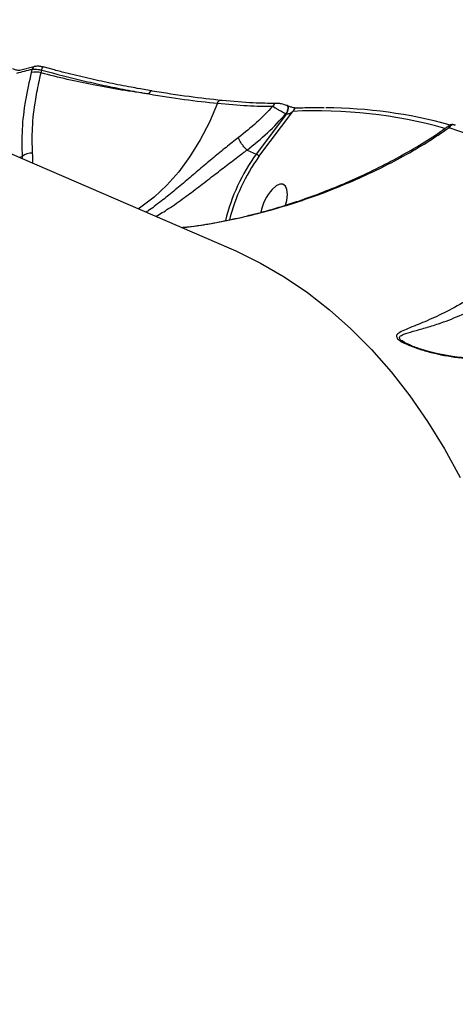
# Model space of a CAD drawing. Header units: millimetres. Extents: x -6901 to 7060, y -7557 to 6158.
# Drawn here: x 3627.3 to 3708.1, y -3281.1 to -3098.9 of the extents above; entities that cross this region are included whole.
import ezdxf

# ---------------------------------------------------------------- set-up
doc = ezdxf.new("R2010")
doc.units = ezdxf.units.MM
for name, color, linetype in [('DIKOM_ОБЪЕКТ', 7, 'Continuous'), ('DIKOM_РАЗМЕР_ЗОНА', 7, 'Continuous'), ('DIKOM_РАЗМЕР_ОБЪЕКТА', 7, 'Continuous')]:
    doc.layers.add(name, color=color, linetype=linetype)
doc.styles.add('style1', font='arial.ttf', dxfattribs={"width": 0.8})
doc.dimstyles.new('1-50', dxfattribs={"dimtxt": 300, "dimasz": 200, "dimexe": 100, "dimexo": 0, "dimgap": 100, "dimtad": 1, "dimtxsty": 'style1', "dimcen": 200, "dimclrd": 7, "dimclre": 7, "dimclrt": 7, "dimadec": 1, "dimazin": 2, "dimtfac": 1, "dimtmove": 0, "dimatfit": 2, "dimfxl": 0, "dimlwd": 25, "dimlwe": 18, "dimarcsym": 0})

# ---------------------------------------------------------------- blocks, each defined once
blk = doc.blocks.new('*D1')
at = {"layer": 'Defpoints', "color": 0, "transparency": 16777216}
for p in [(-4076.66, -462.32), (4983.51, -3127.59), (4983.51, -6854.07)]:
    blk.add_point(p, dxfattribs=at)
at = {"layer": 'DIKOM_РАЗМЕР_ОБЪЕКТА', "color": 7, "lineweight": 18, "transparency": 16777216}
for p, q in [((-4076.66, -462.32), (-4076.66, -6954.07)), ((4983.51, -3127.59), (4983.51, -6954.07))]:
    blk.add_line(p, q, dxfattribs=at)
at = {"layer": 'DIKOM_РАЗМЕР_ОБЪЕКТА', "color": 7, "lineweight": 25, "transparency": 16777216}
blk.add_line((-3876.66, -6854.07), (4783.51, -6854.07), dxfattribs=at)
at = {"layer": 'DIKOM_РАЗМЕР_ОБЪЕКТА', "color": 7, "transparency": 16777216}
for points in [[(-3876.66, -6820.74), (-3876.66, -6887.4), (-4076.66, -6854.07)], [(4783.51, -6820.74), (4783.51, -6887.4), (4983.51, -6854.07)]]:
    blk.add_solid(points, dxfattribs=at)
at = {"layer": 'DIKOM_РАЗМЕР_ОБЪЕКТА', "color": 7, "transparency": 16777216, "insert": (453.43, -6600.9), "char_height": 300, "attachment_point": 5, "style": 'style1'}
blk.add_mtext('9050', dxfattribs=at)
blk = doc.blocks.new('*D2')
at = {"layer": 'Defpoints', "color": 0, "transparency": 16777216}
for p in [(-1102.73, 4151.17), (-5819.23, -4492.42), (4721.24, -4492.42)]:
    blk.add_point(p, dxfattribs=at)
at = {"layer": 'DIKOM_РАЗМЕР_ОБЪЕКТА', "color": 7, "lineweight": 18, "transparency": 16777216}
for p, q in [((-1102.73, 4151.17), (-5919.23, 4151.17)), ((4721.24, -4492.42), (-5919.23, -4492.42))]:
    blk.add_line(p, q, dxfattribs=at)
at = {"layer": 'DIKOM_РАЗМЕР_ОБЪЕКТА', "color": 7, "lineweight": 25, "transparency": 16777216}
blk.add_line((-5819.23, 3951.17), (-5819.23, -4292.42), dxfattribs=at)
at = {"layer": 'DIKOM_РАЗМЕР_ОБЪЕКТА', "color": 7, "transparency": 16777216}
for points in [[(-5852.56, 3951.17), (-5785.89, 3951.17), (-5819.23, 4151.17)], [(-5852.56, -4292.42), (-5785.89, -4292.42), (-5819.23, -4492.42)]]:
    blk.add_solid(points, dxfattribs=at)
at = {"layer": 'DIKOM_РАЗМЕР_ОБЪЕКТА', "color": 7, "transparency": 16777216, "insert": (-6072.4, -170.63), "char_height": 300, "attachment_point": 5, "rotation": 90, "style": 'style1'}
blk.add_mtext('8650', dxfattribs=at)
blk = doc.blocks.new('*D3')
at = {"layer": 'Defpoints', "color": 0, "transparency": 16777216}
for p in [(-1553.27, 6158.28), (-6450.85, -6312.94), (5659.92, -6312.94)]:
    blk.add_point(p, dxfattribs=at)
at = {"layer": 'DIKOM_РАЗМЕР_ЗОНА', "color": 7, "lineweight": 18, "transparency": 16777216}
for p, q in [((-1553.27, 6158.28), (-6550.85, 6158.28)), ((5659.92, -6312.94), (-6550.85, -6312.94))]:
    blk.add_line(p, q, dxfattribs=at)
at = {"layer": 'DIKOM_РАЗМЕР_ЗОНА', "color": 7, "lineweight": 25, "transparency": 16777216}
blk.add_line((-6450.85, 5958.28), (-6450.85, -6112.94), dxfattribs=at)
at = {"layer": 'DIKOM_РАЗМЕР_ЗОНА', "color": 7, "transparency": 16777216}
for points in [[(-6484.18, 5958.28), (-6417.52, 5958.28), (-6450.85, 6158.28)], [(-6484.18, -6112.94), (-6417.52, -6112.94), (-6450.85, -6312.94)]]:
    blk.add_solid(points, dxfattribs=at)
at = {"layer": 'DIKOM_РАЗМЕР_ЗОНА', "color": 7, "transparency": 16777216, "insert": (-6704.02, -77.33), "char_height": 300, "attachment_point": 5, "rotation": 90, "style": 'style1'}
blk.add_mtext('12500', dxfattribs=at)
blk = doc.blocks.new('*D4')
at = {"layer": 'Defpoints', "color": 0, "transparency": 16777216}
for p in [(-5588.2, -1083.32), (7059.54, -2218.88), (7059.54, -7457.08)]:
    blk.add_point(p, dxfattribs=at)
at = {"layer": 'DIKOM_РАЗМЕР_ЗОНА', "color": 7, "lineweight": 18, "transparency": 16777216}
for p, q in [((-5588.2, -1083.32), (-5588.2, -7557.08)), ((7059.54, -2218.88), (7059.54, -7557.08))]:
    blk.add_line(p, q, dxfattribs=at)
at = {"layer": 'DIKOM_РАЗМЕР_ЗОНА', "color": 7, "lineweight": 25, "transparency": 16777216}
blk.add_line((-5388.2, -7457.08), (6859.54, -7457.08), dxfattribs=at)
at = {"layer": 'DIKOM_РАЗМЕР_ЗОНА', "color": 7, "transparency": 16777216}
for points in [[(-5388.2, -7423.74), (-5388.2, -7490.41), (-5588.2, -7457.08)], [(6859.54, -7423.74), (6859.54, -7490.41), (7059.54, -7457.08)]]:
    blk.add_solid(points, dxfattribs=at)
at = {"layer": 'DIKOM_РАЗМЕР_ЗОНА', "color": 7, "transparency": 16777216, "insert": (735.67, -7203.9), "char_height": 300, "attachment_point": 5, "style": 'style1'}
blk.add_mtext('12650', dxfattribs=at)

msp = doc.modelspace()

# ---------------------------------------------------------------- linework, layer by layer
at = {"layer": 'DIKOM_ОБЪЕКТ', "color": 7, "linetype": 'Continuous', "lineweight": 15}
for p, q in [((3397.663, -3025.032), (3666.522, -3141.469)), ((3627.306, -3108.285), (3630.176, -3107.556)), ((3631.592, -3107.608), (3633.47, -3108.116)), ((3629.587, -3108.17), (3629.452, -3108.719)), ((3631.281, -3108.807), (3631.405, -3108.301)), ((3649.342, -3111.649), (3651.75, -3112.073)), ((3674.499, -3114.433), (3674.967, -3114.426)), ((3676.951, -3114.858), (3676.857, -3114.842)), ((3676.951, -3114.858), (3677.023, -3114.889)), ((3676.787, -3116.399), (3671.201, -3123.862)), ((3671.697, -3124.334), (3677.977, -3115.943)), ((3676.715, -3116.367), (3676.787, -3116.399)), ((3669.483, -3123.117), (3669.49, -3123.121)), ((3669.49, -3123.121), (3671.201, -3123.862)), ((3627.758, -3124.341), (3627.312, -3124.488)), ((3627.758, -3124.341), (3627.777, -3124.689))]:
    msp.add_line(p, q, dxfattribs=at)
at = {"layer": 'DIKOM_ОБЪЕКТ', "color": 7, "linetype": 'Continuous', "lineweight": 15, "flags": 128}
for points in [[(3631.579, -3107.656), (3631.579, -3107.655), (3631.58, -3107.65)], [(3663.996, -3114.446), (3662.503, -3117.949), (3660.801, -3121.253), (3658.907, -3124.326), (3656.839, -3127.137), (3654.618, -3129.657), (3652.265, -3131.864), (3649.804, -3133.734), (3649.352, -3134.033)], [(3663.996, -3114.446), (3664.066, -3114.284), (3664.154, -3114.142), (3664.256, -3114.026), (3664.369, -3113.939), (3664.489, -3113.885), (3664.612, -3113.865), (3664.732, -3113.881), (3664.847, -3113.931)], [(3674.967, -3114.426), (3675.024, -3114.424), (3675.026, -3114.424)], [(3676.715, -3116.367), (3676.861, -3116.14), (3676.982, -3115.883), (3677.068, -3115.618), (3677.112, -3115.365), (3677.112, -3115.146), (3677.066, -3114.977), (3676.979, -3114.873), (3676.951, -3114.858)], [(3676.787, -3116.399), (3676.933, -3116.171), (3677.054, -3115.915), (3677.14, -3115.649), (3677.185, -3115.396), (3677.184, -3115.177), (3677.138, -3115.008), (3677.051, -3114.904), (3677.024, -3114.89)], [(3676.623, -3133.337), (3676.842, -3132.462), (3676.966, -3131.371), (3676.884, -3130.461), (3676.603, -3129.807), (3676.146, -3129.462), (3675.549, -3129.454), (3674.862, -3129.783), (3674.139, -3130.422)], [(3666.522, -3141.469), (3667.388, -3141.85), (3671.964, -3144.098), (3676.394, -3146.669), (3680.674, -3149.561), (3684.799, -3152.772), (3688.766, -3156.299), (3692.571, -3160.138), (3696.211, -3164.285), (3699.681, -3168.738), (3702.98, -3173.492), (3706.104, -3178.541), (3709.049, -3183.883)]]:
    msp.add_lwpolyline(points, dxfattribs=at)
at = {"layer": 'DIKOM_ОБЪЕКТ', "color": 7, "linetype": 'Continuous', "lineweight": 15}
for centre, radius, start, end in [((3630.393, -3108.353), 0.826, 105.15941, 167.20016), ((3568.449, -3090.988), 65.293, 344.62402, 345.21014), ((3661.959, -3241.511), 137.215, 103.64595, 104.87384), ((3630.192, -3112.396), 3.751, 73.12085, 101.36973), ((3652.098, -3112.829), 0.796, 116.21418, 171.94175), ((3651.764, -3112.285), 0.17, 41.06579, 95.88215), ((3675.077, -3115.28), 0.86, 97.31608, 160.88626), ((3678.83, -3116.185), 0.887, 94.43402, 164.14006), ((3682.245, -3205.381), 89.54, 74.50169, 92.73226), ((3683.622, -3203.882), 88.597, 74.69207, 89.67049), ((3707.806, -3119.349), 0.924, 69.31621, 156.76922), ((3681.755, -3196.561), 81.568, 50.69677, 72.00285), ((3629.455, -3126.2), 2.517, 84.43927, 132.38628), ((3700.236, -3144.818), 35.807, 144.17974, 166.09511), ((3699.893, -3144.671), 34.764, 144.19803, 165.69084), ((3681.235, -3136.59), 9.403, 139.00382, 168.22157)]:
    msp.add_arc(centre, radius, start, end, dxfattribs=at)
for points, knots in [([(3630.178, -3107.557), (3630.296, -3107.537), (3630.609, -3107.483), (3631.137, -3107.534), (3631.559, -3107.649), (3631.757, -3107.702)], [0, 0, 0, 0, 0.2431286, 0.6445546, 1, 1, 1, 1]), ([(3625.961, -3108.003), (3625.973, -3108.009), (3626.057, -3108.048), (3626.285, -3108.128), (3626.618, -3108.219), (3626.94, -3108.274), (3627.166, -3108.292), (3627.294, -3108.287), (3627.308, -3108.284), (3627.315, -3108.283)], [0, 0, 0, 0, 0.030129, 0.2066594, 0.4052641, 0.6112538, 0.7728022, 0.8981361, 1, 1, 1, 1]), ([(3629.452, -3108.719), (3629.07, -3110.449), (3628.261, -3114.103), (3627.649, -3119.431), (3627.721, -3122.688), (3627.758, -3124.341)], [0, 0, 0, 0, 0.3069759, 0.6484726, 1, 1, 1, 1]), ([(3629.587, -3108.17), (3629.619, -3108.162), (3629.771, -3108.123), (3630.14, -3108.099), (3630.746, -3108.15), (3631.185, -3108.251), (3631.405, -3108.301)], [0, 0, 0, 0, 0.0818733, 0.3880262, 0.6939629, 1, 1, 1, 1]), ([(3629.699, -3123.694), (3629.656, -3122.167), (3629.567, -3119.067), (3630.117, -3114.396), (3630.78, -3110.909), (3631.175, -3109.25), (3631.281, -3108.807)], [0, 0, 0, 0, 0.3414952, 0.6929956, 0.9180113, 1, 1, 1, 1]), ([(3651.311, -3112.718), (3649.629, -3112.489), (3646.244, -3112.03), (3641.147, -3111.098), (3636.135, -3110.035), (3632.904, -3109.218), (3631.281, -3108.807)], [0, 0, 0, 0, 0.2598465, 0.5228368, 0.7602236, 1, 1, 1, 1]), ([(3631.405, -3108.301), (3634.079, -3109.001), (3638.131, -3110.062), (3643.499, -3111.236), (3647.487, -3112.041), (3650.048, -3112.494), (3651.311, -3112.718)], [0, 0, 0, 0, 0.3951713, 0.5986687, 0.802169, 1, 1, 1, 1]), ([(3649.452, -3111.735), (3648.971, -3111.649), (3647.198, -3111.335), (3644.029, -3110.695), (3639.945, -3109.803), (3636.408, -3108.966), (3634.236, -3108.39), (3633.465, -3108.185)], [0, 0, 0, 0, 0.0939669, 0.3460479, 0.5981305, 0.8575426, 1, 1, 1, 1]), ([(3651.311, -3112.718), (3653.539, -3113.078), (3658.048, -3113.806), (3661.998, -3114.231), (3663.996, -3114.446)], [0, 0, 0, 0, 0.4941641, 1, 1, 1, 1]), ([(3664.847, -3113.931), (3662.856, -3113.718), (3658.826, -3113.287), (3654.222, -3112.547), (3651.893, -3112.173)], [0, 0, 0, 0, 0.494171, 1, 1, 1, 1]), ([(3663.996, -3114.446), (3665.911, -3114.614), (3669.79, -3114.954), (3672.76, -3114.983), (3674.264, -3114.998)], [0, 0, 0, 0, 0.4937377, 1, 1, 1, 1]), ([(3674.778, -3114.476), (3673.455, -3114.462), (3670.592, -3114.433), (3666.856, -3114.106), (3664.847, -3113.931)], [0, 0, 0, 0, 0.4624301, 1, 1, 1, 1]), ([(3674.264, -3114.998), (3673.291, -3116.019), (3671.335, -3118.072), (3669.046, -3119.89), (3667.895, -3120.804)], [0, 0, 0, 0, 0.497326, 1, 1, 1, 1]), ([(3674.264, -3114.998), (3674.389, -3115.082), (3674.638, -3115.249), (3675.232, -3115.597), (3675.889, -3115.955), (3676.401, -3116.216), (3676.654, -3116.338), (3676.715, -3116.367)], [0, 0, 0, 0, 0.2421033, 0.484493, 0.7176355, 0.9313837, 1, 1, 1, 1]), ([(3675.026, -3114.43), (3675.08, -3114.429), (3675.327, -3114.421), (3675.751, -3114.49), (3676.32, -3114.63), (3676.734, -3114.759), (3676.916, -3114.85), (3676.97, -3114.876)], [0, 0, 0, 0, 0.098627, 0.4488328, 0.6982409, 0.9113371, 1, 1, 1, 1]), ([(3677.024, -3114.89), (3677.029, -3114.892), (3677.093, -3114.922), (3677.279, -3114.992), (3677.567, -3115.087), (3677.913, -3115.182), (3678.294, -3115.26), (3678.589, -3115.301), (3678.755, -3115.301), (3678.76, -3115.301), (3678.76, -3115.301)], [0, 0, 0, 0, 0.0087869, 0.1183634, 0.2411858, 0.3896873, 0.5775684, 0.811707, 0.9941794, 1, 1, 1, 1]), ([(3669.49, -3123.121), (3670.792, -3122.075), (3673.413, -3119.971), (3675.61, -3117.574), (3676.715, -3116.367)], [0, 0, 0, 0, 0.4967518, 1, 1, 1, 1]), ([(3676.787, -3116.399), (3676.808, -3116.405), (3676.852, -3116.421), (3676.967, -3116.427), (3677.154, -3116.397), (3677.424, -3116.298), (3677.715, -3116.142), (3677.893, -3116.007), (3677.977, -3115.943)], [0, 0, 0, 0, 0.0437546, 0.0955211, 0.2159916, 0.4188323, 0.7241039, 1, 1, 1, 1]), ([(3678.762, -3115.301), (3679.728, -3115.264), (3681.428, -3115.199), (3683.093, -3115.238), (3683.811, -3115.256)], [0, 0, 0, 0, 0.5685579, 1, 1, 1, 1]), ([(3657.379, -3137.509), (3657.987, -3137.445), (3659.836, -3137.248), (3662.958, -3136.733), (3666.879, -3135.961), (3671.072, -3134.97), (3675.419, -3133.759), (3679.818, -3132.337), (3684.204, -3130.72), (3688.589, -3128.899), (3692.976, -3126.862), (3697.323, -3124.632), (3701.484, -3122.236), (3704.712, -3120.207), (3706.434, -3118.945), (3706.96, -3118.559)], [0, 0, 0, 0, 0.0300631, 0.0912998, 0.1585011, 0.2331414, 0.313906, 0.3965076, 0.4823711, 0.571682, 0.6646235, 0.7620864, 0.8608985, 0.9574827, 1, 1, 1, 1]), ([(3706.949, -3118.543), (3706.93, -3118.55), (3706.823, -3118.589), (3706.841, -3118.756), (3706.93, -3118.931), (3706.957, -3118.984)], [0, 0, 0, 0, 0.1320511, 0.7349972, 1, 1, 1, 1]), ([(3706.937, -3118.543), (3706.967, -3118.518), (3707.06, -3118.442), (3707.241, -3118.38), (3707.439, -3118.345), (3707.596, -3118.348), (3707.71, -3118.362), (3707.819, -3118.385), (3707.922, -3118.413), (3708.019, -3118.445), (3708.065, -3118.46)], [0, 0, 0, 0, 0.0716782, 0.2198845, 0.3463039, 0.4481289, 0.5334522, 0.6330738, 0.8240725, 1, 1, 1, 1]), ([(3657.294, -3137.472), (3657.639, -3137.445), (3659.767, -3137.278), (3663.51, -3136.649), (3668.499, -3135.662), (3674.941, -3134.027), (3681.869, -3131.802), (3688.633, -3129.103), (3693.922, -3126.668), (3698.529, -3124.272), (3702.915, -3121.726), (3705.609, -3119.898), (3706.957, -3118.984)], [0, 0, 0, 0, 0.0168037, 0.1036768, 0.1898173, 0.2759782, 0.4511578, 0.5834967, 0.6869951, 0.7904946, 0.8952471, 1, 1, 1, 1]), ([(3667.895, -3120.804), (3667.132, -3121.403), (3665.605, -3122.602), (3663.261, -3124.545), (3660.926, -3126.518), (3658.535, -3128.55), (3656.159, -3130.545), (3653.733, -3132.498), (3651.929, -3133.889), (3650.979, -3134.514), (3650.774, -3134.649)], [0, 0, 0, 0, 0.1222304, 0.2445206, 0.3721235, 0.4998016, 0.643701, 0.7876822, 0.9540459, 1, 1, 1, 1]), ([(3669.483, -3123.117), (3669.322, -3122.961), (3669.017, -3122.665), (3668.574, -3122.102), (3668.215, -3121.552), (3668.004, -3121.128), (3667.921, -3120.898), (3667.899, -3120.819), (3667.895, -3120.804)], [0, 0, 0, 0, 0.2350898, 0.4471956, 0.6592533, 0.8713605, 0.9763943, 1, 1, 1, 1]), ([(3629.695, -3125.52), (3629.705, -3125.451), (3629.786, -3124.898), (3629.739, -3124.256), (3629.699, -3123.694)], [0, 0, 0, 0, 0.1254018, 1, 1, 1, 1]), ([(3652.595, -3135.438), (3653.363, -3134.977), (3655.022, -3133.98), (3657.694, -3132.092), (3660.494, -3129.996), (3663.116, -3127.972), (3665.665, -3125.984), (3667.579, -3124.546), (3668.827, -3123.58), (3669.309, -3123.271), (3669.483, -3123.117), (3669.483, -3123.117)], [0, 0, 0, 0, 0.1613467, 0.3486054, 0.5042719, 0.6598039, 0.7919797, 0.924053, 0.9689933, 0.9999361, 1, 1, 1, 1]), ([(3671.697, -3124.334), (3671.695, -3124.327), (3671.688, -3124.305), (3671.661, -3124.246), (3671.596, -3124.151), (3671.481, -3124.036), (3671.343, -3123.932), (3671.249, -3123.886), (3671.201, -3123.862)], [0, 0, 0, 0, 0.0458904, 0.1414127, 0.3559802, 0.5707724, 0.7853956, 1, 1, 1, 1]), ([(3724.117, -3141.708), (3723.58, -3142.085), (3722.281, -3142.995), (3720.152, -3144.515), (3717.496, -3146.386), (3714.554, -3148.384), (3711.078, -3150.587), (3707.411, -3152.671), (3703.702, -3154.478), (3700.91, -3155.636), (3698.956, -3156.401), (3697.802, -3156.931), (3697.164, -3157.425), (3697.195, -3157.97), (3697.933, -3158.602), (3699.408, -3159.33), (3701.369, -3160.049), (3704.435, -3160.932), (3708.614, -3161.725), (3712.701, -3162.023), (3715.082, -3161.949), (3715.691, -3161.93)], [0, 0, 0, 0, 0.0311472, 0.0753856, 0.1207368, 0.1821168, 0.2453888, 0.3302602, 0.4176098, 0.5065798, 0.5523815, 0.5981002, 0.6383988, 0.6670946, 0.6962054, 0.7286744, 0.7668138, 0.8059875, 0.8877652, 0.9712472, 1, 1, 1, 1]), ([(3699.602, -3159.251), (3699.175, -3159.058), (3698.395, -3158.705), (3697.936, -3158.33), (3697.711, -3158.01), (3697.766, -3157.661), (3698.649, -3157.243), (3700.264, -3156.754), (3702.514, -3156.145), (3705.37, -3155.276), (3708.81, -3153.945), (3712.59, -3152.183), (3716.151, -3150.243), (3719.095, -3148.473), (3721.766, -3146.784), (3723.825, -3145.367), (3725.173, -3144.589), (3725.655, -3144.203), (3725.656, -3144.203)], [0, 0, 0, 0, 0.0374277, 0.0683642, 0.0744678, 0.1115028, 0.1654577, 0.2491199, 0.3333415, 0.4174434, 0.539004, 0.6604, 0.7476534, 0.8347754, 0.8964002, 0.9579776, 0.9999654, 1, 1, 1, 1]), ([(3699.805, -3159.344), (3699.788, -3159.338), (3699.707, -3159.309), (3699.648, -3159.276), (3699.602, -3159.251)], [0, 0, 0, 0, 0.2187544, 1, 1, 1, 1]), ([(3699.807, -3159.338), (3699.933, -3159.393), (3700.367, -3159.58), (3701.416, -3159.944), (3702.983, -3160.418), (3705.118, -3160.933), (3707.798, -3161.435), (3710.939, -3161.776), (3713.684, -3161.898), (3715.3, -3161.78), (3715.794, -3161.744)], [0, 0, 0, 0, 0.0314573, 0.1079264, 0.2169823, 0.3445955, 0.5114054, 0.713933, 0.91247, 1, 1, 1, 1])]:
    msp.add_open_spline(points, degree=3, knots=knots, dxfattribs=at)

# ---------------------------------------------------------------- dimensions: what is measured, and where the dimension line sits
at = {"layer": 'DIKOM_РАЗМЕР_ЗОНА'}
dim = msp.add_linear_dim(base=(-6450.85, -6312.937), p1=(-1553.272, 6158.285), p2=(5659.925, -6312.937), angle=90, text='12500', dimstyle='1-50', dxfattribs=at)
dim.commit()
dim.dimension.update_dxf_attribs({"geometry": '*D3', "text_midpoint": (-6450.85, -77.326), "dimtype": 160})
dim = msp.add_linear_dim(base=(7059.538, -7457.077), p1=(-5588.199, -1083.325), p2=(7059.538, -2218.883), text='12650', dimstyle='1-50', dxfattribs=at)
dim.commit()
dim.dimension.update_dxf_attribs({"geometry": '*D4', "text_midpoint": (735.669, -7457.077), "dimtype": 160})
at = {"layer": 'DIKOM_РАЗМЕР_ОБЪЕКТА'}
dim = msp.add_linear_dim(base=(-5819.225, -4492.425), p1=(-1102.732, 4151.169), p2=(4721.24, -4492.425), angle=90, text='8650', dimstyle='1-50', dxfattribs=at)
dim.commit()
dim.dimension.update_dxf_attribs({"geometry": '*D2', "text_midpoint": (-5819.225, -170.628), "dimtype": 160})
dim = msp.add_linear_dim(base=(4983.514, -6854.07), p1=(-4076.663, -462.325), p2=(4983.514, -3127.595), text='9050', dimstyle='1-50', dxfattribs=at)
dim.commit()
dim.dimension.update_dxf_attribs({"geometry": '*D1', "text_midpoint": (453.425, -6854.07), "dimtype": 160})

doc.saveas('drawing.dxf')
